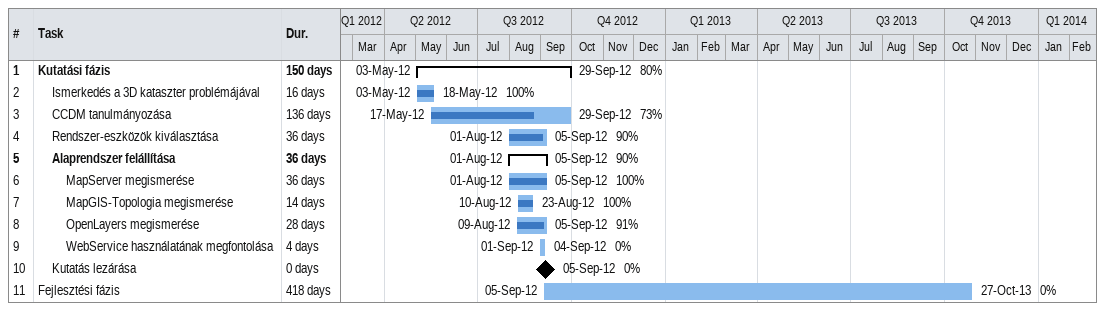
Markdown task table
| ID | Level | Task | Duration | Start | Finish | % complete |
|---|---|---|---|---|---|---|
| 1 | 1 | **Kutatási fázis** | 150d | 2012-05-03 | 2012-09-29 | 80 |
| 2 | 2 | Ismerkedés a 3D kataszter problémájával | 16d | 2012-05-03 | 2012-05-18 | 100 |
| 3 | 2 | CCDM tanulmányozása | 136d | 2012-05-17 | 2012-09-29 | 73 |
| 4 | 2 | Rendszer-eszközök kiválasztása | 36d | 2012-08-01 | 2012-09-05 | 90 |
| 5 | 2 | **Alaprendszer felállítása** | 36d | 2012-08-01 | 2012-09-05 | 90 |
| 6 | 3 | MapServer megismerése | 36d | 2012-08-01 | 2012-09-05 | 100 |
| 7 | 3 | MapGIS-Topologia megismerése | 14d | 2012-08-10 | 2012-08-23 | 100 |
| 8 | 3 | OpenLayers megismerése | 28d | 2012-08-09 | 2012-09-05 | 91 |
| 9 | 3 | WebService használatának megfontolása | 4d | 2012-09-01 | 2012-09-04 | 0 |
| 10 | 2 | Kutatás lezárása | 0d | 2012-09-05 | 2012-09-05 | 0 |
| 11 | 1 | Fejlesztési fázis | 418d | 2012-09-05 | 2013-10-27 | 0 |
